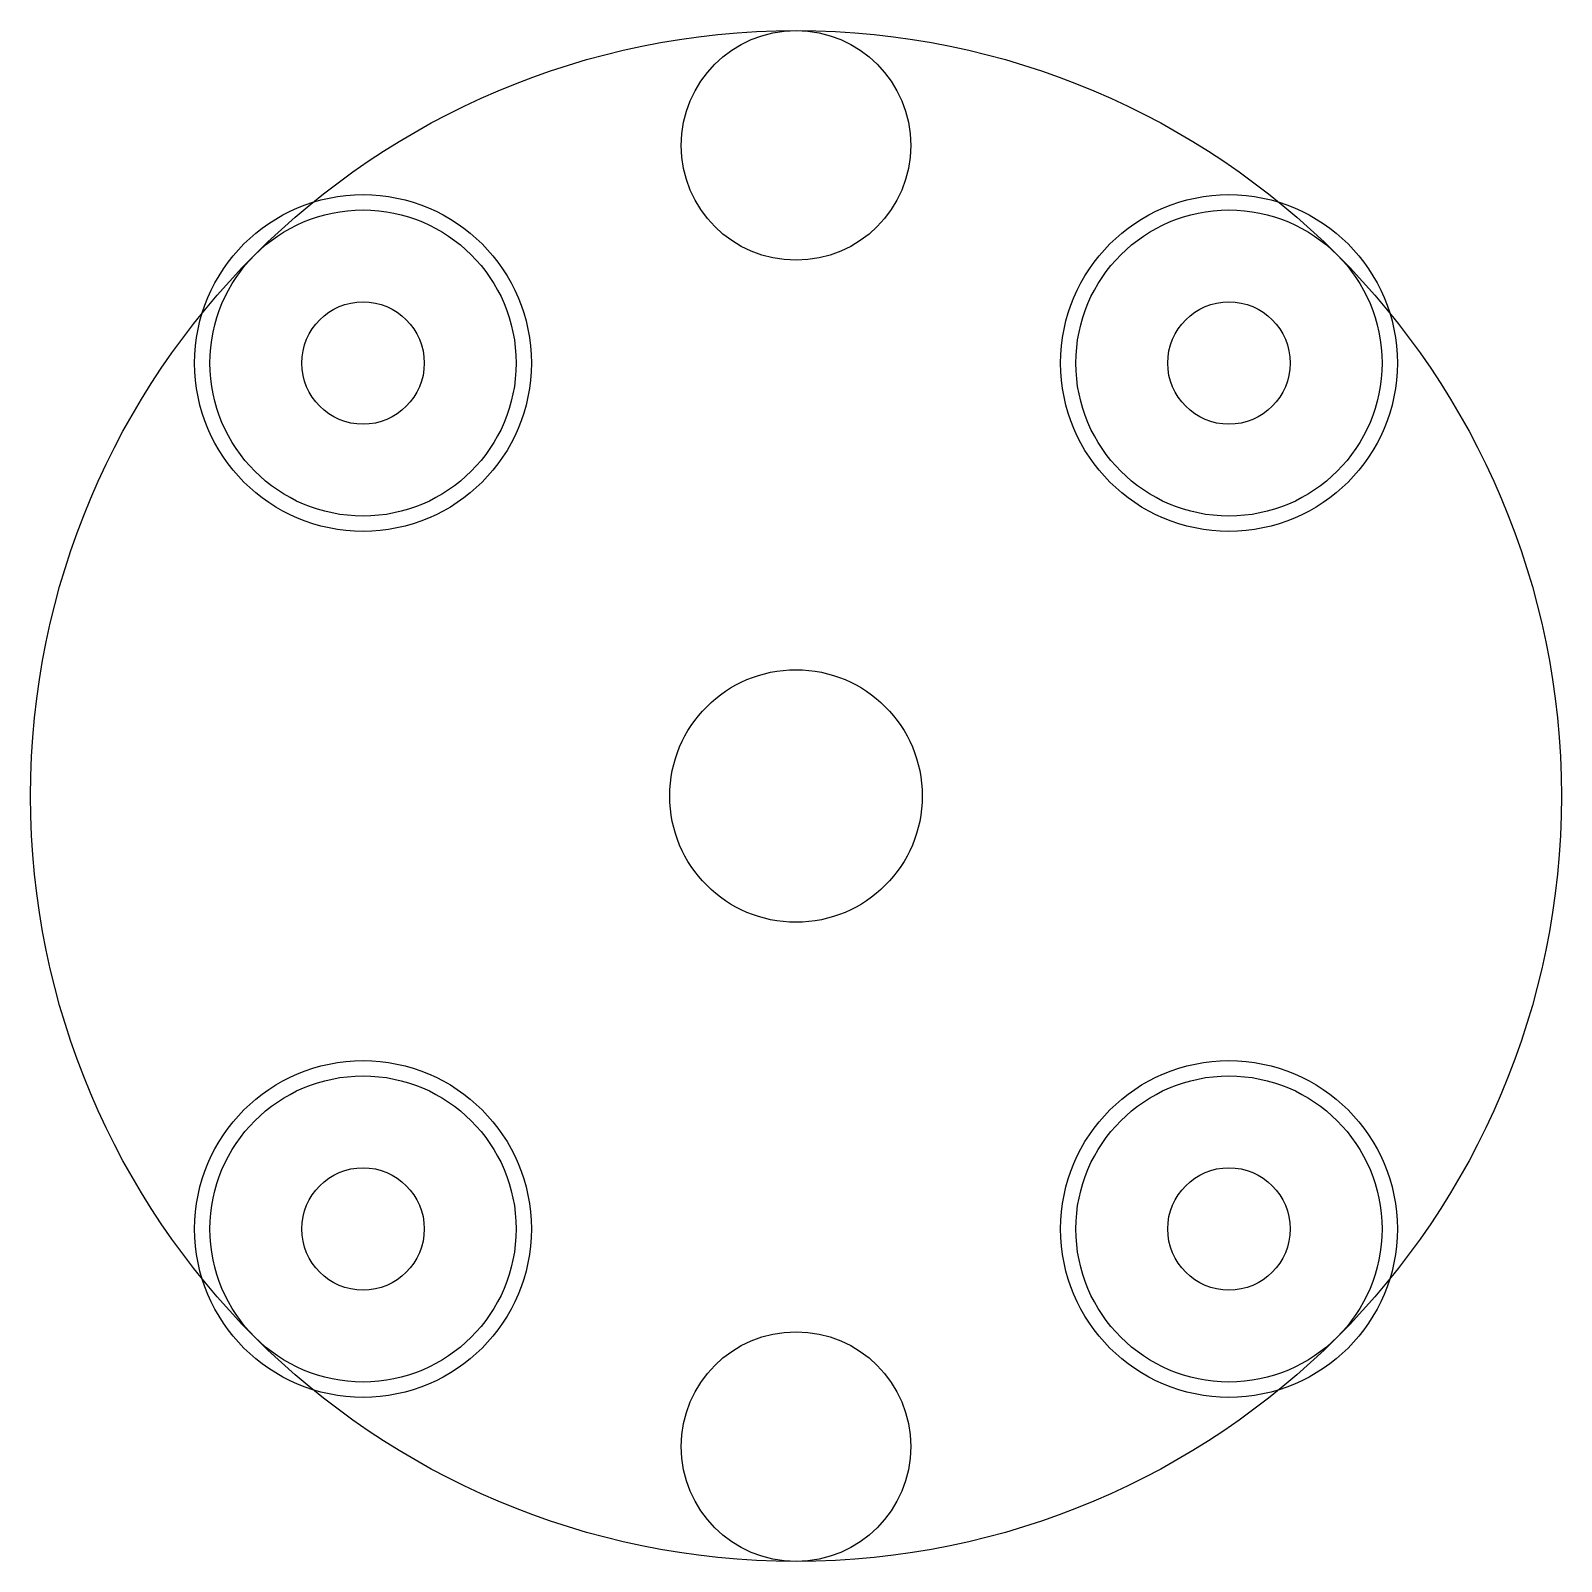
# Model space of a CAD drawing. Header units: inches. Extents: x 0 to 20, y 0 to 20.
import ezdxf

# ---------------------------------------------------------------- set-up
doc = ezdxf.new("R2010")
doc.units = ezdxf.units.IN
doc.header["$MEASUREMENT"] = 0
doc.layers.add('画層 1', color=6, linetype='Continuous')

msp = doc.modelspace()

# ---------------------------------------------------------------- linework, layer by layer
for centre in [(4.343, 15.657), (15.657, 15.657), (4.343, 4.343), (15.657, 4.343)]:
    msp.add_circle(centre, 0.8)
at = {"layer": '画層 1'}
for centre, radius in [((10, 10), 10), ((10, 18.5), 1.5), ((4.343, 15.657), 2.2), ((15.657, 15.657), 2.2), ((4.343, 15.657), 2), ((15.657, 15.657), 2), ((10, 10), 1.65), ((4.343, 4.343), 2.2), ((15.657, 4.343), 2.2), ((4.343, 4.343), 2), ((15.657, 4.343), 2), ((10, 1.5), 1.5)]:
    msp.add_circle(centre, radius, dxfattribs=at)

doc.saveas('drawing.dxf')
